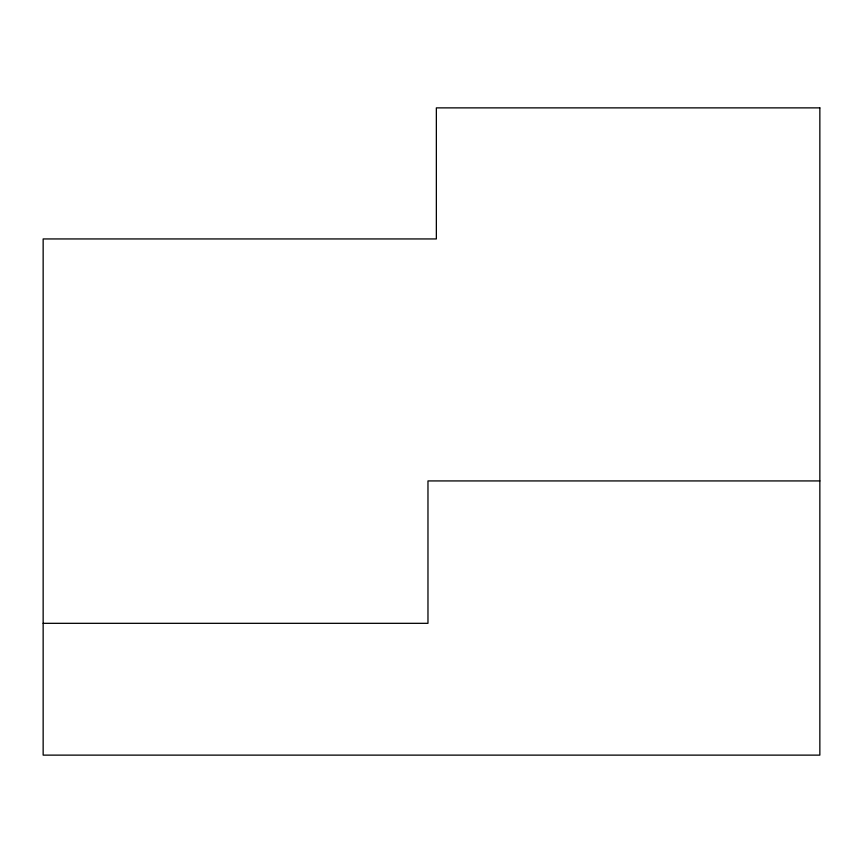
<?xml version="1.0" encoding="UTF-8"?>
<svg xmlns="http://www.w3.org/2000/svg" width="863" height="863" viewBox="0 0 863 863"><rect width="100%" height="100%" fill="white"/><g stroke="black" fill="none" stroke-linecap="round" stroke-linejoin="round"><path stroke-width="1.29" d="M819.85 480.928L427.972 480.928L427.972 623.323L43.15 623.323M819.85 107.875L436.354 107.875L436.354 238.943L43.15 238.943L43.15 755.125L819.85 755.125L819.85 107.875"/></g></svg>
